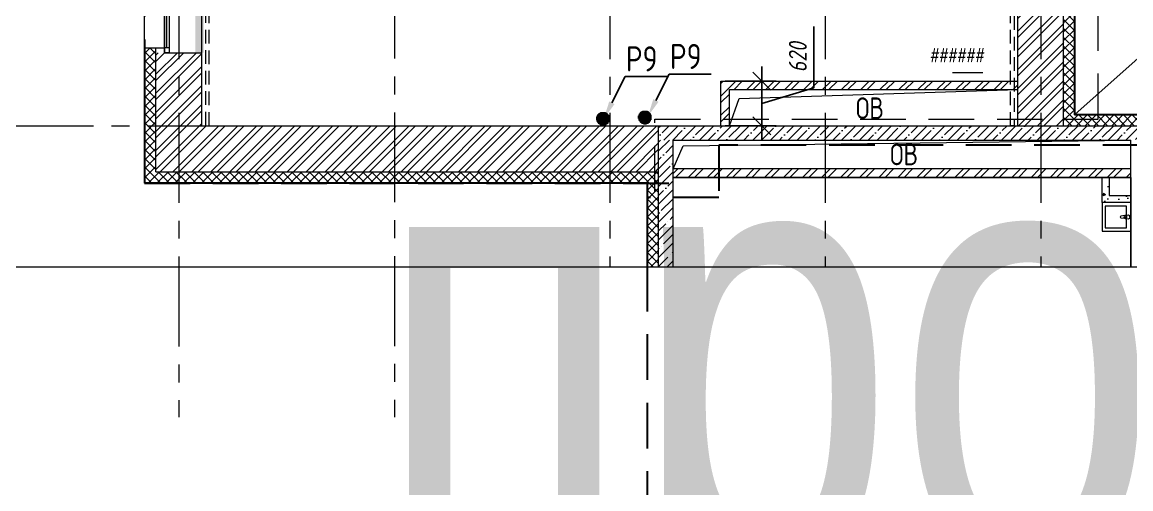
# Model space of a CAD drawing. Header units: millimetres. Extents: x -85420 to 1195317, y -69347 to 470418.
# Drawn here: x 546015 to 561452, y 25974 to 32469 of the extents above; entities that cross this region are included whole.
import ezdxf
from ezdxf import colors
from ezdxf.entities.mleader import LeaderData, LeaderLine
from ezdxf.enums import TextEntityAlignment as Align
from ezdxf.math import Vec2, Vec3

# ---------------------------------------------------------------- set-up
doc = ezdxf.new("R2018")
doc.units = ezdxf.units.MM
for name, pattern in [('ADSK_Штриховая_ш2 п1', [3, 2, -1]), ('CENTER', [2, 1.25, -0.25, 0.25, -0.25]), ('DASHED', [19.05, 12.7, -6.35]), ('HIDDEN2', [4.7625, 3.175, -1.5875])]:
    doc.linetypes.add(name, pattern=pattern)
for name, color, linetype in [('A-HATCH-FACADE', 7, 'Continuous'), ('АР_новое окно', 160, 'Continuous'), ('АР_Перегородки кирпич', 34, 'Continuous'), ('ТХ_сантехника', 253, 'Continuous')]:
    doc.layers.add(name, color=color, linetype=linetype)
doc.layers.add('АР_Граница ПБ', color=7, linetype='Continuous', lineweight=53, true_color=0xf60404)
for name, color, linetype, lineweight in [('АР_Лестницы ограждения', 62, 'Continuous', 13), ('АР_Маркер экспликации', 239, 'Continuous', 13), ('АР_Навесной фасад', 250, 'Continuous', 5), ('АР_Номер помещения', 250, 'Continuous', 9), ('АР_Окна', 4, 'Continuous', 9), ('АР_Оси', 7, 'Continuous', 25), ('АР_Отверстия', 250, 'Continuous', 15), ('АР_Отметки', 7, 'Continuous', 5), ('АР_Перегородки пеноблок', 174, 'Continuous', 25), ('АР_Перегородки пеноблок_Штрих', 174, 'Continuous', 5), ('АР_Перегородки_кирпич_Штрих', 244, 'Continuous', 5), ('АР_Сущ Несущая стена', 250, 'Continuous', 50), ('АР_тонкая линия', 250, 'Continuous', 0), ('АР_Утеплитель', 250, 'Continuous', 13), ('АР_Штриховка кирпич', 250, 'Continuous', 9), ('АР_Штриховка монолит', 29, 'Continuous', 9), ('Контунр козырька', 250, 'ADSK_Штриховая_ш2 п1', 30)]:
    doc.layers.add(name, color=color, linetype=linetype, lineweight=lineweight)
doc.layers.add('АР_Названия помещений', color=124, linetype='Continuous', lineweight=5, plot=False)
doc.layers.add('АР_Помещения_площадь', color=19, linetype='Continuous', lineweight=9, plot=False)
doc.layers.add('АР_Площадь контур', color=7, linetype='Continuous', lineweight=30, true_color=0xff9ee7, plot=False)
doc.styles.add('ICOCPEUR', font='isocpeur.ttf')
doc.styles.add('ISOCPEUR', font='', dxfattribs={"height": 250})
doc.styles.get("Standard").update_dxf_attribs({"font": 'GOST.TTF'})
doc.styles.add('ГОСТ 2.304', font='CS_Gost2304.shx', dxfattribs={"oblique": 10})
doc.styles.get('ISOCPEUR').set_extended_font_data('ISOCPEUR', italic=True)
doc.dimstyles.new('СПДС', dxfattribs={"dimscale": 100, "dimtxt": 2.5, "dimasz": 2.5, "dimexe": 2, "dimexo": 0.625, "dimgap": 1, "dimtad": 1, "dimdec": 0, "dimrnd": 5, "dimtxsty": 'ГОСТ 2.304', "dimblk": 'OBLIQUE', "dimblk1": 'OBLIQUE', "dimblk2": 'OBLIQUE', "dimcen": 2.5, "dimdle": 2, "dimadec": 0, "dimazin": 2, "dimtfac": 0.75, "dimtdec": 4, "dimtmove": 1, "dimatfit": 3, "dimfxl": 1, "dimtfill": 1, "dimtolj": 1, "dimarcsym": 1})
pattern_1 = [(45, (-317629.56, 98823), (-132.58252, 132.58252), []), (45, (-317541.18, 98823), (-132.58252, 132.58252), [])]
pattern_2 = [(45, (-311049.53, 38359.43), (-61.871843, 61.871843), []), (135, (-311049.53, 38359.43), (-61.871843, -61.871843), [])]

# ---------------------------------------------------------------- blocks, each defined once
blk = doc.blocks.new('*U548')
at = {"layer": 'АР_новое окно', "lineweight": 9}
for p, q in [((0, 3800), (-70, 3800)), ((-70, 3800), (-70, 0)), ((-70, 0), (-70, 3800)), ((0, 3730), (-70, 3730)), ((-35, 3730), (-35, 70)), ((0, 3800), (0, 0)), ((0, 70), (-70, 70)), ((0, 0), (-70, 0))]:
    blk.add_line(p, q, dxfattribs=at)
blk = doc.blocks.new('_DotSmall')
at = {"color": 0, "linetype": 'ByBlock', "const_width": 0.5}
blk.add_lwpolyline([(-0.0625, 0, 1), (0.0625, 0, 1)], format="xyb", close=True, dxfattribs=at)
blk = doc.blocks.new('*U425')
at = {"layer": 'АР_Помещения_площадь', "color": 7}
blk.add_line((-6963, 837), (-7386, 837), dxfattribs=at)
at = {"color": 7, "style": 'ISOCPEUR', "width": 0.7, "flags": 1}
blk.add_attdef('КАТЕГОРИЯ', (-499, -2092), '', height=250, dxfattribs=at)
at = {"layer": 'АР_Номер помещения', "color": 7, "style": 'ISOCPEUR', "width": 0.7}
blk.add_attdef('НОМЕР_ПОМЕЩЕНИЯ', text='', height=300, dxfattribs=at).set_placement((-11526, 10720), align=Align.MIDDLE_CENTER)
at = {"layer": 'АР_Помещения_площадь', "color": 7, "style": 'ISOCPEUR', "width": 0.7}
blk.add_attdef('ПЛОЩАДЬ_ПОМЕЩЕНИЯ', text='', height=200, dxfattribs=at).set_placement((-6958, 1083), align=Align.MIDDLE_RIGHT)
at = {"layer": 'АР_Помещения_площадь', "color": 7, "lineweight": 30, "width": 0.7, "flags": 104}
blk.add_attdef('ИМЯ_ПОМЕЩЕНИЯ', text='', height=100, dxfattribs=at).set_placement((158, 1217), align=Align.MIDDLE_CENTER)
blk = doc.blocks.new('раков.')
at = {"layer": 'ТХ_сантехника', "linetype": 'Continuous', "lineweight": 5}
for p, q in [((-86, -182), (-139, -189)), ((-86, -182), (-139, -189)), ((-139, -211), (-86, -218)), ((-139, -211), (-86, -218)), ((-34, -175), (-76, -179)), ((-34, -175), (-76, -179)), ((-76, -221), (-34, -225)), ((-76, -221), (-34, -225)), ((-74, -186), (-59, -186)), ((-74, -186), (-59, -186)), ((-59, -214), (-74, -214)), ((-59, -214), (-74, -214)), ((-59, -186), (-59, -214)), ((-59, -186), (-59, -214))]:
    blk.add_line(p, q, dxfattribs=at)
for points in [[(0, 0), (-400, 0), (-400, -400), (0, -400)], [(-59, -50), (-359, -50), (-359, -350), (-59, -350)], [(-59, -50), (-359, -50), (-359, -350), (-59, -350)]]:
    blk.add_lwpolyline(points, close=True, dxfattribs=at)
for centre, radius, start, end in [((-137, -200), 11.2, 97.1386, 262.8608), ((-137, -200), 11.2, 97.1386, 262.8608), ((-74, -200), 21.1, 122.7707, 237.2287), ((-74, -200), 21.1, 122.7707, 237.2287), ((-74, -200), 13.6, 89.9997, 269.9997), ((-74, -200), 13.6, 89.9997, 269.9997), ((-74, -200), 21.1, 95.1693, 122.7707), ((-74, -200), 21.1, 95.1693, 122.7707), ((-74, -200), 21.1, 237.2287, 264.8301), ((-74, -200), 21.1, 237.2287, 264.8301), ((-34, -200), 25, 269.9997, 89.9997), ((-34, -200), 25, 269.9997, 89.9997)]:
    blk.add_arc(centre, radius, start, end, dxfattribs=at)
blk = doc.blocks.new('*U441')
at = {"layer": 'АР_Граница ПБ', "color": 18, "linetype": 'DASHED', "lineweight": 30, "ltscale": 50, "true_color": 0x000000}
blk.add_lwpolyline([(5716, 10401, 0.157896), (8648, 16439), (38244, 16439), (38244, 19569), (41754, 19569), (41754, 30409), (15745, 30409), (15745, 33919), (6404, 33919), (6404, 30409), (-756, 30409), (-756, 33409), (-11596, 33409), (-11596, 29855, 0.334723), (-20031, 21409), (-23596, 21409), (-23596, 7563), (-17656, 7568), (-17656, -16340), (-10047, -16340)], format="xyb", dxfattribs=at)
blk.add_lwpolyline([(36079, -10801), (1694, -10801), (1694, -10805), (133, -10805), (133, -15811), (-9657, -15811), (-9657, -16538), (-10656, -16538), (-10656, -32636)], dxfattribs=at)
blk = doc.blocks.new('_Oblique')
at = {"color": 0, "linetype": 'ByBlock', "lineweight": -2}
blk.add_line((-0.5, -0.5), (0.5, 0.5), dxfattribs=at)
blk = doc.blocks.new('*D481')
at = {"color": 0, "lineweight": -2, "ltscale": 100, "transparency": 16777216}
for p, q in [((642460, 17215), (642460, 18068)), ((641735, 17508), (641735, 16486)), ((641225, 17308), (641935, 17308)), ((641735, 16997), (642460, 17215)), ((641225, 16686), (641935, 16686))]:
    blk.add_line(p, q, dxfattribs=at)
at = {"layer": 'Defpoints', "color": 0, "ltscale": 100, "transparency": 16777216}
for p in [(641162, 17308), (641162, 16686), (641735, 16686)]:
    blk.add_point(p, dxfattribs=at)
at = {"color": 0, "lineweight": -2, "ltscale": 100, "transparency": 16777216, "xscale": 250, "yscale": 250, "zscale": 250}
for p, rotation in [((641735, 17308), 90), ((641735, 16686), 270)]:
    blk.add_blockref('_Oblique', p, dxfattribs=dict(at, rotation=rotation))
at = {"color": 0, "lineweight": 9, "ltscale": 100, "transparency": 16777216, "insert": (642235, 17641), "char_height": 250, "attachment_point": 5, "rotation": 90, "style": 'ГОСТ 2.304', "bg_fill": 3, "box_fill_scale": 1.1, "bg_fill_color": 256, "bg_fill_true_color": 13158600, "bg_fill_transparency": 0}
blk.add_mtext('\\A1;620', dxfattribs=at)
blk = doc.blocks.new('АР план')
at = {"layer": 'АР_Перегородки пеноблок_Штрих', "lineweight": 9, "ltscale": 100}
h = blk.add_hatch(dxfattribs=at)
h.set_pattern_fill('AR-CONC', color=256, scale=2, angle=180)
h.set_pattern_definition([(230, (1054492, 157258.9), (-364.36934, 31.87817), [38.1, -419.1]), (175, (1054492, 157258.9), (70.48684, -382.1137), [30.48, -335.28117]), (280.451445, (1054461.64, 157261.56), (-293.8825, -350.2355), [32.38002, -356.1805]), (226.1842, (1054492, 157157.3), (-542.1581, 84.08466), [57.15, -628.65]), (276.63556, (1054446.8, 157164.3), (-474.8083, -494.85225), [48.57005, -534.2712]), (171.18415, (1054492, 157157.3), (-474.8083, -494.85225), [45.7199, -502.91946]), (201, (1054441.2, 157182.7), (-303.22878, 204.5304), [38.1, -419.1]), (146, (1054441.2, 157182.7), (-123.60406, -368.37593), [30.48, -335.28]), (251.451445, (1054415.94, 157199.75), (-426.83284, -163.84554), [32.38002, -356.17988]), (217.5, (1054492, 157258.9), (-6.177207, -169.110078), [0, -331.216, 0, -340.36, 0, -336.55]), (187.5, (1054492, 157258.9), (-133.639325, -200.36115), [0, -194.056, 0, -323.596, 0, -128.27]), (147.5, (1054605.29, 157258.9), (-271.18119, 11.45749), [0, -127, 0, -396.24, 0, -525.78]), (137.5, (1054656.1, 157258.9), (-296.25836, -50.85298), [0, -165.1, 0, -263.144, 0, -373.38])])
h.paths.add_polyline_path([(646472.1, 15616.3), (646872.1, 15616.3), (646872.1, 15716.3), (646572.1, 15716.3), (646572.1, 15966.3), (646472.1, 15966.3)])
at = {"layer": 'АР_Перегородки_кирпич_Штрих', "lineweight": 9, "ltscale": 100, "transparency": 33554687}
h = blk.add_hatch(dxfattribs=at)
h.set_pattern_fill('ANSI32', color=256, scale=500)
h.set_pattern_definition([(45, (-447694.24, 53924.4), (-132.58252, 132.58252), []), (45, (-447605.86, 53924.4), (-132.58252, 132.58252), [])])
h.paths.add_polyline_path([(641282.1, 17187.3), (642282.1, 17187.7), (645296.9, 17188.3), (645296.9, 17308.3), (642402.1, 17307.8), (641162.1, 17307.2), (641162.1, 16685.9), (641282.1, 16685.9)])
at = {"layer": 'АР_Перегородки_кирпич_Штрих', "lineweight": 9, "ltscale": 100}
h = blk.add_hatch(dxfattribs=at)
h.set_pattern_fill('ANSI32', color=256, scale=500)
h.set_pattern_definition([(45, (-321642.32, 89143.92), (-132.58252, 132.58252), []), (45, (-321553.93, 89143.92), (-132.58252, 132.58252), [])])
h.paths.add_polyline_path([(646872.4, 16086.3), (640497.1, 16086.3), (640497.1, 15966.3), (646872.1, 15967.1), (646871.7, 15966.3)])
at = {"layer": 'АР_Утеплитель', "lineweight": 9, "ltscale": 100}
h = blk.add_hatch(dxfattribs=at)
h.set_pattern_fill('ANSI37', color=256, scale=700)
h.set_pattern_definition(pattern_2)
h.paths.add_polyline_path([(657815.7, 20650.9), (657815.7, 20800.9), (650762.1, 20800.9), (650762.1, 16835.9), (646086.9, 16835.9), (646086.9, 25145.9), (651476.9, 25145.9), (651476.9, 25275.9), (655277.1, 25275.9), (655277.1, 33595.9), (652156.9, 33595.9), (652156.9, 36525.9), (649026.9, 36525.9), (649026.9, 39726.2), (649176.9, 39726.2), (649176.9, 39876.2), (648876.9, 39876.2), (648876.9, 36375.9), (652006.9, 36375.9), (652006.9, 33445.9), (655127.1, 33445.9), (655127.1, 25425.9), (651326.9, 25425.9), (651326.9, 25295.9), (645936.9, 25295.9), (645936.9, 16685.9), (650912.1, 16685.9), (650912.1, 20650.9)])
h = blk.add_hatch(dxfattribs=at)
h.set_pattern_fill('ANSI37', color=256, scale=700)
h.set_pattern_definition(pattern_2)
h.paths.add_polyline_path([(640147.1, 14722.7), (640297.1, 14722.7), (640297.1, 16045.9), (633296.9, 16045.9), (633296.9, 17765.9), (633146.9, 17765.9), (633146.9, 15895.9), (640147.1, 15895.9)])
at = {"layer": 'АР_Штриховка кирпич', "lineweight": 9, "ltscale": 100}
h = blk.add_hatch(dxfattribs=at)
h.set_pattern_fill('ANSI32', color=256, scale=500)
h.set_pattern_definition(pattern_1)
h.paths.add_polyline_path([(645936.9, 25935.9), (645296.9, 25935.9), (645297, 16686), (645937, 16685.8), (645936.9, 25295.1), (645936.9, 25296.7)])
h = blk.add_hatch(dxfattribs=at)
h.set_pattern_fill('ANSI32', color=256, scale=500)
h.set_pattern_definition(pattern_1)
h.paths.add_polyline_path([(633936.9, 17700.9), (633296.9, 17700.9), (633296.9, 16045.9), (640297.1, 16045.9), (640297.1, 16685.9), (633937, 16685.9)])
at = {"layer": 'АР_Штриховка монолит', "lineweight": 9, "ltscale": 100}
h = blk.add_hatch(dxfattribs=at)
h.set_pattern_fill('ANSI35', color=256, scale=700)
h.set_pattern_definition([(45, (-317340.71, 100968.95), (-123.743687, 123.743687), []), (45, (-317216.97, 100968.95), (-123.743687, 123.743687), [218.75, -43.75, 0, -43.75])])
h.paths.add_polyline_path([(640297.1, 16485.9), (650912.1, 16485.9), (650912.1, 16685.9), (640297.1, 16685.9)])
h = blk.add_hatch(dxfattribs=at)
h.set_pattern_fill('ANSI35', color=256, scale=700)
h.set_pattern_definition([(45, (-317540.71, 99205.79), (-123.743687, 123.743687), []), (45, (-317416.97, 99205.79), (-123.743687, 123.743687), [218.75, -43.75, 0, -43.75])])
h.paths.add_polyline_path([(640297, 14722.7), (640497, 14722.7), (640497, 16485.9), (640297, 16485.9)])
at = {"layer": 'Defpoints', "color": 18, "lineweight": 9, "ltscale": 100, "true_color": 0x000000}
blk.add_lwpolyline([(639417, 42625.6), (629522.5, 42625.6), (629522.5, 14722.7), (657815.7, 14722.7), (657815.7, 42625.6), (639537, 42625.6)], dxfattribs=at)
at = {"layer": 'АР_Граница ПБ', "linetype": 'DASHED', "lineweight": 9, "ltscale": 50}
blk.add_lwpolyline([(640246.3, 15772), (640246.3, 16777), (646418.8, 16777), (646418.8, 24795.5), (655787.1, 24795.5), (655787.1, 34101.8), (652666.9, 34105.3), (652666.9, 37035.9), (649536.9, 37035.9), (649536.9, 39253.9, 0.1767541), (656507.5, 42625.6, 0.1748444)], format="xyb", dxfattribs=at)
at = {"layer": 'АР_Лестницы ограждения', "linetype": 'HIDDEN2', "lineweight": 9, "ltscale": 60}
for points in [[(645246.9, 24782.8), (645246.9, 16685.9), (645196.9, 16685.9), (645196.9, 24772.4)], [(633986.9, 22594.4), (633986.9, 16685.9), (634036.9, 16685.9), (634036.9, 22604.8)]]:
    blk.add_lwpolyline(points, dxfattribs=at)
at = {"layer": 'АР_Навесной фасад', "lineweight": 9, "ltscale": 100}
for p, q in [((646086.9, 16835.9), (646086.9, 25145.9)), ((646096.9, 16845.9), (646096.9, 25135.9)), ((646086.9, 16835.9), (650762.1, 16835.9)), ((646096.9, 16845.9), (650752.1, 16845.9)), ((633136.9, 15885.9), (640137.1, 15885.9)), ((633146.9, 15895.9), (640147.1, 15895.9)), ((640137.1, 14722.7), (640137.1, 15885.9)), ((640147.1, 14722.7), (640147.1, 15895.9))]:
    blk.add_line(p, q, dxfattribs=at)
blk.add_lwpolyline([(633296.9, 17765.9), (633136.9, 17765.9)], dxfattribs=at)
at = {"layer": 'АР_новое окно', "lineweight": 9, "ltscale": 100}
for p, q in [((633136.9, 15885.9), (633136.9, 40180.9)), ((633146.9, 15895.9), (633146.9, 17765.9))]:
    blk.add_line(p, q, dxfattribs=at)
at = {"layer": 'АР_Окна', "lineweight": 9, "ltscale": 100}
blk.add_line((633936.9, 17700.9), (633936.9, 21500.9), dxfattribs=at)
at = {"layer": 'АР_Оси', "linetype": 'CENTER', "lineweight": 9, "ltscale": 1000}
for p, q in [((633617, 44864.5), (633617, 12631)), ((636617, 44870.1), (636617, 12631)), ((639617, 44864.5), (639617, 14722.7)), ((642617, 44864.5), (642617, 14722.7)), ((645617, 44864.5), (645617, 14722.7)), ((623178.5, 16685.9), (633936.9, 16685.9))]:
    blk.add_line(p, q, dxfattribs=at)
at = {"layer": 'АР_Перегородки кирпич', "lineweight": 9, "ltscale": 100}
for points in [[(641162.1, 16685.9), (641162.1, 17308.3), (645296.9, 17308.3)], [(641282.1, 16685.9), (641282.1, 17188.3), (645296.9, 17188.3)], [(646872.1, 16086.3), (640497.1, 16086.3)], [(646872.1, 15966.3), (640497.1, 15966.3)]]:
    blk.add_lwpolyline(points, dxfattribs=at)
at = {"layer": 'АР_Перегородки пеноблок', "color": 5, "lineweight": 9}
blk.add_lwpolyline([(646872.1, 15616.3), (646472.1, 15616.3), (646472.1, 15966.3), (646572.1, 15966.3), (646572.1, 15716.3), (646872.1, 15716.3)], close=True, dxfattribs=at)
at = {"layer": 'АР_Площадь контур', "lineweight": 9}
blk.add_lwpolyline([(640497.1, 14722.7), (640497.1, 15966.3), (646872.1, 15966.3), (646872.1, 14722.7)], dxfattribs=at)
at = {"layer": 'АР_Сущ Несущая стена', "lineweight": 9, "ltscale": 100}
for p, q in [((645296.9, 16685.9), (645296.9, 25935.9)), ((645936.9, 16685.9), (645936.9, 25295.9)), ((633296.9, 16045.9), (633296.9, 17765.9)), ((633415.8, 17765.9), (633296.9, 17765.9)), ((633415.8, 17700.9), (633415.8, 17765.9)), ((633415.8, 17700.9), (633936.9, 17700.9)), ((633415.8, 17700.9), (633936.9, 17700.9)), ((633936.9, 16685.9), (633936.9, 17700.9)), ((633936.9, 16685.9), (650912.1, 16685.9)), ((640297.1, 14722.7), (640297.1, 16685.9)), ((640497.1, 14722.7), (640497.1, 16485.9)), ((640497.1, 16485.9), (646872.1, 16485.9)), ((646872.1, 14722.7), (646872.1, 16485.9)), ((633296.9, 16045.9), (640297.1, 16045.9))]:
    blk.add_line(p, q, dxfattribs=at)
at = {"layer": 'АР_Сущ Несущая стена', "color": 4, "lineweight": 9, "ltscale": 100}
blk.add_line((633415.8, 17700.9), (633415.8, 21500.9), dxfattribs=at)
at = {"layer": 'АР_тонкая линия', "lineweight": 9, "ltscale": 100}
for points in [[(641282.1, 16685.9), (641419.9, 17063.5), (645296.9, 17188.3)], [(640497.1, 16086.3), (640639.2, 16408.2), (646872.1, 16485.9)]]:
    blk.add_lwpolyline(points, dxfattribs=at)
at = {"layer": 'Контунр козырька', "linetype": 'ByBlock', "lineweight": 9, "ltscale": 25}
blk.add_line((650656.6, 20909.1), (646096.9, 16845.9), dxfattribs=at)
at = {"layer": 'Defpoints', "lineweight": 9, "ltscale": 100}
blk.add_blockref('*U441', (650792.8, 32225.9), dxfattribs=at)
at = {"layer": 'АР_Маркер экспликации', "color": 7, "lineweight": 9}
ref = blk.add_blockref('*U425', (651776.3, 16584.6), dxfattribs=at)
lines = blk.add_mtext('\\W0.8000;Многофункциональное пространство с функцией актового зала (с эстрадой в уровне пола)', dxfattribs={"layer": 'АР_Названия помещений', "insert": (636362.8, 26972.2), "char_height": 6157.775, "width": 926.94, "attachment_point": 1})
ref.add_attrib('ИМЯ_ПОМЕЩЕНИЯ', '', (636362.8, 26972.2), dxfattribs={"flags": 104}).embed_mtext(lines)
ref.add_attrib('ПЛОЩАДЬ_ПОМЕЩЕНИЯ', '######', dxfattribs={"layer": 'АР_Помещения_площадь', "color": 7, "height": 200, "style": 'ISOCPEUR', "width": 0.7}).set_placement((644818, 17668.1), align=Align.MIDDLE_RIGHT)
at = {"layer": 'АР_новое окно', "lineweight": 9, "xscale": -1, "rotation": 180}
blk.add_blockref('*U548', (633485.8, 21500.9), dxfattribs=at)
at = {"layer": 'АР_тонкая линия', "lineweight": 9}
blk.add_blockref('раков.', (646872.1, 15616.3), dxfattribs=at)
at = {"layer": 'АР_Отверстия', "lineweight": 9, "ltscale": 100, "char_height": 300, "attachment_point": 5, "line_spacing_factor": 0.7, "style": 'ICOCPEUR'}
for insert in [(643238, 16930), (643713.2, 16286)]:
    blk.add_mtext('\\A1;{\\W0.8;ОВ}', dxfattribs=dict(at, insert=insert))
at = {"layer": 'АР_Отметки', "lineweight": 9}
ml = blk.add_multileader_mtext('Standard', dxfattribs=at)
ml.set_content('+3,950', color=256, style='ISOCPEUR')
ml.set_leader_properties(color=256, linetype='Continuous', lineweight=-1)
ml.set_arrow_properties(name='DOTSMALL')
ml.build(insert=Vec2(0, 0))
ml.multileader.update_dxf_attribs({"has_text_frame": 1, "text_left_attachment_type": 4, "text_right_attachment_type": 4, "dogleg_length": 100, "arrow_head_size": 180})
ctx = ml.context
ctx.base_point, ctx.char_height, ctx.arrow_head_size, ctx.landing_gap_size, ctx.plane_origin = Vec3(653061.3, 32239.7), 250, 180, 50, Vec3(652979.9, 30972.2)
ctx.left_attachment, ctx.right_attachment = 4, 4
notes = []
notes.append((ctx, [(0, (0, 0, 0), (0, 0), (1, 0), 1, [])]))
ctx.mtext.insert, ctx.mtext.width, ctx.mtext.line_spacing_style, ctx.mtext.flow_direction = Vec3(653111.3, 32573.1), 852.697, 2, 5
ml = blk.add_multileader_mtext('Standard', dxfattribs=at)
ml.set_content('+1,975', color=256, style='ISOCPEUR')
ml.set_leader_properties(color=256, linetype='Continuous', lineweight=-1)
ml.set_arrow_properties(name='DOTSMALL')
ml.build(insert=Vec2(0, 0))
ml.multileader.update_dxf_attribs({"has_text_frame": 1, "text_left_attachment_type": 4, "text_right_attachment_type": 4, "dogleg_length": 100, "arrow_head_size": 180})
ctx = ml.context
ctx.base_point, ctx.char_height, ctx.arrow_head_size, ctx.landing_gap_size, ctx.plane_origin = Vec3(652749.3, 27128.7), 250, 180, 50, Vec3(655881.4, 25957)
ctx.left_attachment, ctx.right_attachment = 4, 4
notes.append((ctx, [(0, (0, 0, 0), (0, 0), (1, 0), 1, [])]))
ctx.mtext.insert, ctx.mtext.width, ctx.mtext.line_spacing_style, ctx.mtext.flow_direction = Vec3(652799.3, 27528.7), 852.697, 2, 5
ml = blk.add_multileader_mtext('Standard', dxfattribs=at)
ml.set_content('+2,410', color=256, style='ISOCPEUR')
ml.set_leader_properties(color=256, linetype='Continuous', lineweight=-1)
ml.set_arrow_properties(name='DOTSMALL')
ml.build(insert=Vec2(0, 0))
ml.multileader.update_dxf_attribs({"has_text_frame": 1, "text_left_attachment_type": 4, "text_right_attachment_type": 4, "dogleg_length": 100, "arrow_head_size": 180})
ctx = ml.context
ctx.base_point, ctx.char_height, ctx.arrow_head_size, ctx.landing_gap_size, ctx.plane_origin = Vec3(649667.1, 15695.9), 250, 180, 50, Vec3(647505.9, 15104.7)
ctx.left_attachment, ctx.right_attachment = 4, 4
notes.append((ctx, [(0, (0, 0, 0), (0, 0), (1, 0), 1, [])]))
ctx.mtext.insert, ctx.mtext.width, ctx.mtext.line_spacing_style, ctx.mtext.flow_direction = Vec3(649717.1, 16029.2), 852.697, 2, 5
for ctx, leaders in notes:
    for number, flags, end, landing, length, lines in leaders:
        leader = LeaderData()
        leader.index, (leader.has_last_leader_line, leader.has_dogleg_vector, leader.attachment_direction) = number, flags
        leader.last_leader_point, leader.dogleg_vector, leader.dogleg_length = Vec3(end), Vec3(landing), length
        for number, points, colour, breaks in lines:
            line = LeaderLine()
            line.index, line.vertices, line.color, line.breaks = number, Vec3.list(points), colors.encode_raw_color(colour), breaks
            leader.lines.append(line)
        ctx.leaders.append(leader)
at = {"lineweight": 9, "ltscale": 100}
dim = blk.add_linear_dim(base=(641734.8, 16685.9), p1=(641162.1, 17308.3), p2=(641162.1, 16685.9), angle=90, dimstyle='СПДС', dxfattribs=at)
dim.commit()
dim.dimension.update_dxf_attribs({"geometry": '*D481', "text_midpoint": (642234.8, 17314.6)})

msp = doc.modelspace()

# ---------------------------------------------------------------- block references
at = {"color": 12, "true_color": 0xe00000}
msp.add_blockref('АР план', (-85419.9, 14341.6), dxfattribs=at)

# ---------------------------------------------------------------- next in the draw order: hatches: boundary and pattern name
at = {"lineweight": 9}
h = msp.add_hatch(dxfattribs=at)
h.set_pattern_fill('ANGLE', color=1)
h.set_pattern_definition([(0, (-281656.453, -661260.223), (0, 6.985), [5.08, -1.905]), (90, (-281656.453, -661260.223), (-6.985, 4e-16), [5.08, -1.905])])
edge = h.paths.add_edge_path()
edge.add_arc((554104.6, 31126.5), 91.6, 0, 360)
h = msp.add_hatch(dxfattribs=at)
h.set_pattern_fill('ANGLE', color=1)
h.set_pattern_definition([(0, (-281074.29, -661241.45), (0, 6.985), [5.08, -1.905]), (90, (-281074.29, -661241.45), (-6.985, 4e-16), [5.08, -1.905])])
edge = h.paths.add_edge_path()
edge.add_arc((554686.8, 31145.2), 91.6, 0, 360)
at = {"layer": 'A-HATCH-FACADE', "lineweight": 9}
h = msp.add_hatch(dxfattribs=at)
h.set_pattern_fill('ANGLE', color=30, angle=-90)
h.set_pattern_definition([(270, (-178913.6794, 867408.2586), (6.985, -1e-15), [5.08, -1.905]), (360, (-178913.6794, 867408.2586), (2e-15, 6.985), [5.08, -1.905])])
h.paths.add_polyline_path([(548542.5, 35842.5), (548542.5, 32042.5), (548423.8, 32042.5), (548423.8, 35842.5)])

# ---------------------------------------------------------------- next in the draw order: leaders
at = {"lineweight": 9}
ml = msp.add_multileader_mtext('Standard', dxfattribs=at)
ml.set_content('P9', color=256)
ml.set_leader_properties()
ml.build(insert=Vec2(0, 0))
ml.multileader.update_dxf_attribs({"text_left_attachment_type": 6, "text_right_attachment_type": 6, "arrow_head_size": 250})
ctx = ml.context
ctx.base_point, ctx.char_height, ctx.arrow_head_size, ctx.plane_origin = Vec3(554419.5, 31713.3, 0), 350, 250, Vec3(556290.4, 31615.4, 0)
ctx.left_attachment, ctx.right_attachment = 6, 6
notes = []
notes.append((ctx, [(0, (1, 1, 0), (554411.5, 31713.3, 0), (1, 0), 8, [(0, [(554113.2, 31124, 0)], 0, [])])]))
ctx.mtext.insert, ctx.mtext.flow_direction = Vec3(554421.5, 32133.3, 0), 5
ml = msp.add_multileader_mtext('Standard', dxfattribs=at)
ml.set_content('P9', color=256)
ml.set_leader_properties()
ml.build(insert=Vec2(0, 0))
ml.multileader.update_dxf_attribs({"text_left_attachment_type": 6, "text_right_attachment_type": 6, "arrow_head_size": 250})
ctx = ml.context
ctx.base_point, ctx.char_height, ctx.arrow_head_size, ctx.plane_origin = Vec3(555033, 31746.2, 0), 350, 250, Vec3(556903.9, 31648.2, 0)
ctx.left_attachment, ctx.right_attachment = 6, 6
notes.append((ctx, [(0, (1, 1, 0), (555025, 31746.2, 0), (1, 0), 8, [(0, [(554726.7, 31156.9, 0)], 0, [])])]))
ctx.mtext.insert, ctx.mtext.flow_direction = Vec3(555035, 32166.2, 0), 5
at = {"layer": 'АР_Отметки', "lineweight": 9}
ml = msp.add_multileader_mtext('Standard', dxfattribs=at)
ml.set_content('+2,410', color=256, style='ISOCPEUR')
ml.set_leader_properties(color=256, linetype='Continuous', lineweight=-1)
ml.set_arrow_properties(name='DOTSMALL')
ml.build(insert=Vec2(0, 0))
ml.multileader.update_dxf_attribs({"has_text_frame": 1, "text_left_attachment_type": 4, "text_right_attachment_type": 4, "dogleg_length": 100, "arrow_head_size": 180})
ctx = ml.context
ctx.base_point, ctx.char_height, ctx.arrow_head_size, ctx.landing_gap_size, ctx.plane_origin = Vec3(703103, 29209.7), 250, 180, 50, Vec3(700941.8, 28618.5)
ctx.left_attachment, ctx.right_attachment = 4, 4
notes.append((ctx, [(0, (0, 0, 0), (0, 0), (1, 0), 1, [])]))
ctx.mtext.insert, ctx.mtext.width, ctx.mtext.line_spacing_style, ctx.mtext.flow_direction = Vec3(703153, 29543.1), 852.697, 2, 5
ml = msp.add_multileader_mtext('Standard', dxfattribs=at)
ml.set_content('+2,410', color=256, style='ISOCPEUR')
ml.set_leader_properties(color=256, linetype='Continuous', lineweight=-1)
ml.set_arrow_properties(name='DOTSMALL')
ml.build(insert=Vec2(0, 0))
ml.multileader.update_dxf_attribs({"has_text_frame": 1, "text_left_attachment_type": 4, "text_right_attachment_type": 4, "dogleg_length": 100, "arrow_head_size": 180})
ctx = ml.context
ctx.base_point, ctx.char_height, ctx.arrow_head_size, ctx.landing_gap_size, ctx.plane_origin = Vec3(703103, 29209.7), 250, 180, 50, Vec3(700941.8, 28618.5)
ctx.left_attachment, ctx.right_attachment = 4, 4
notes.append((ctx, [(0, (0, 0, 0), (0, 0), (1, 0), 1, [])]))
ctx.mtext.insert, ctx.mtext.width, ctx.mtext.line_spacing_style, ctx.mtext.flow_direction = Vec3(703153, 29543.1), 852.697, 2, 5
for ctx, leaders in notes:
    for number, flags, end, landing, length, lines in leaders:
        leader = LeaderData()
        leader.index, (leader.has_last_leader_line, leader.has_dogleg_vector, leader.attachment_direction) = number, flags
        leader.last_leader_point, leader.dogleg_vector, leader.dogleg_length = Vec3(end), Vec3(landing), length
        for number, points, colour, breaks in lines:
            line = LeaderLine()
            line.index, line.vertices, line.color, line.breaks = number, Vec3.list(points), colors.encode_raw_color(colour), breaks
            leader.lines.append(line)
        ctx.leaders.append(leader)

doc.saveas('drawing.dxf')
